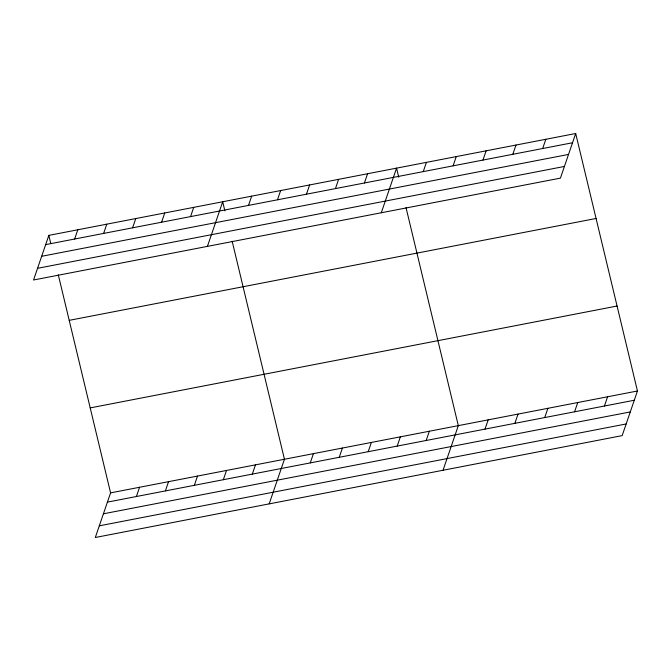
<?xml version="1.0" encoding="UTF-8"?>
<svg xmlns="http://www.w3.org/2000/svg" width="671" height="671" viewBox="0 0 671 671"><rect width="100%" height="100%" fill="white"/><g stroke="black" fill="none" stroke-linecap="round" stroke-linejoin="round"><path stroke-width="1.01" d="M48.832 235.378L33.55 280L560.419 178.125L575.693 133.504L48.832 235.378L50.77 243.464M74.64 239.027L77.802 229.767M103.619 233.424L106.781 224.164M132.59 227.821L135.76 218.561M161.568 222.218L164.739 212.959M190.547 216.616L193.718 207.356M58.293 274.825L110.581 492.875L95.307 537.496L622.168 435.622L637.45 391L575.693 133.504M207.414 246.383L222.697 201.753L224.877 210.862M136.389 496.523L139.56 487.272M248.505 205.41L251.675 196.15M165.368 490.92L168.538 481.669M277.484 199.807L280.646 190.547M194.347 485.318L197.517 476.066M306.462 194.204L309.625 184.944M223.326 479.715L226.496 470.463M335.433 188.601L338.603 179.342M252.304 474.112L255.475 464.86M364.412 182.998L367.582 173.739M269.172 503.879L284.445 459.258L232.158 241.208M381.279 212.766L396.561 168.136L398.742 177.245M310.262 462.906L313.424 453.655M423.25 171.617L426.412 162.365M339.232 457.303L342.403 448.052M453.101 165.846L456.272 156.595M368.211 451.7L371.382 442.449M482.961 160.075L486.131 150.816M397.19 446.098L400.361 436.846M512.812 154.296L515.982 145.045M426.169 440.495L429.339 431.243M542.671 148.526L545.842 139.274M443.036 470.262L458.318 425.64L406.022 207.591M484.999 429.121L488.169 419.861M514.858 423.351L518.029 414.091M544.718 417.572L547.88 408.32M574.569 411.801L577.739 402.55M604.428 406.03L607.591 396.771M45.662 244.63L572.531 142.755M41.661 256.297L568.53 154.431M37.542 268.325L564.412 166.45M69.205 320.352L596.074 218.478M90.208 407.901L617.068 306.026M110.581 492.875L637.45 391M107.419 502.126L634.28 400.251M103.418 513.801L630.287 411.927M99.3 525.829L626.169 423.955"/></g></svg>
